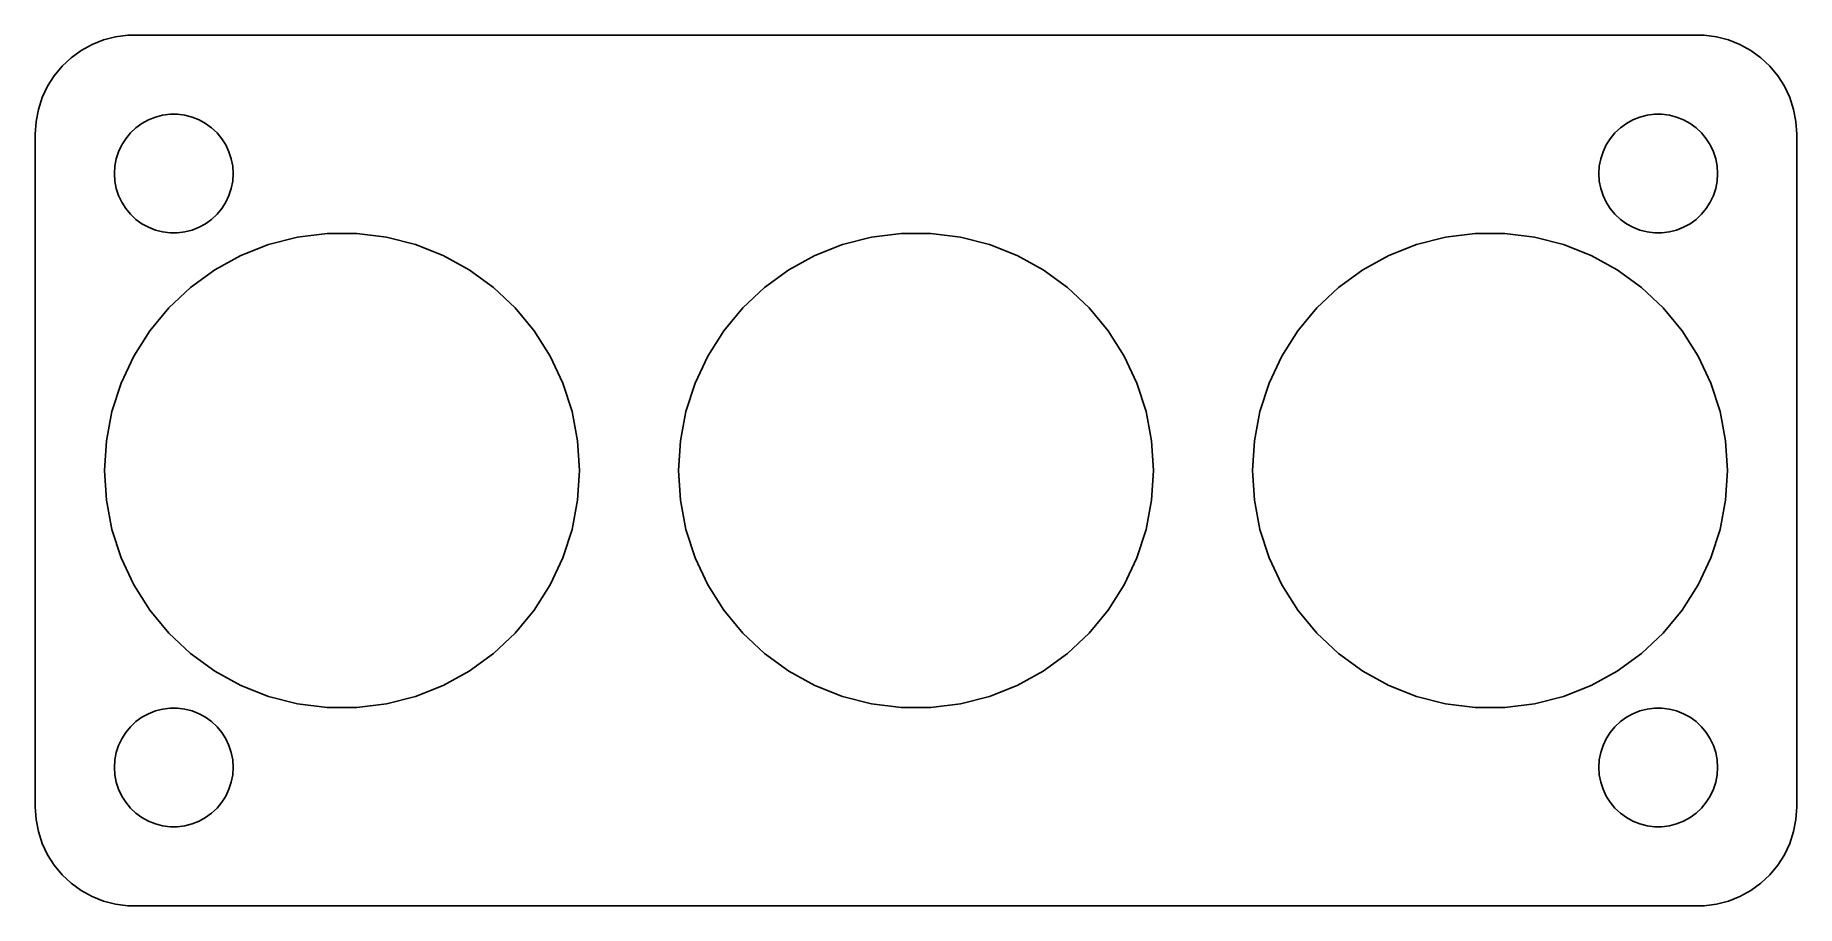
# Model space of a CAD drawing. Header units: metres. Extents: x -44.5 to 44.5, y 32 to 76.
import ezdxf

# ---------------------------------------------------------------- set-up
doc = ezdxf.new("R2010")
doc.units = ezdxf.units.M

msp = doc.modelspace()

# ---------------------------------------------------------------- linework, layer by layer
for p, q in [((-41.0451, 75.7553), (-41.6289, 75.5241)), ((-40.4369, 75.9114), (-41.0451, 75.7553)), ((-39.8139, 75.9901), (-40.4369, 75.9114)), ((39.8139, 75.9901), (-39.8139, 75.9901)), ((40.4369, 75.9114), (39.8139, 75.9901)), ((41.0451, 75.7553), (40.4369, 75.9114)), ((41.6289, 75.5241), (41.0451, 75.7553)), ((-42.6871, 74.8526), (-43.1448, 74.4227)), ((-42.1791, 75.2216), (-42.6871, 74.8526)), ((-41.6289, 75.5241), (-42.1791, 75.2216)), ((42.1791, 75.2216), (41.6289, 75.5241)), ((42.6871, 74.8526), (42.1791, 75.2216)), ((43.1448, 74.4227), (42.6871, 74.8526)), ((-43.5451, 73.9389), (-43.8815, 73.4088)), ((-43.1448, 74.4227), (-43.5451, 73.9389)), ((43.5451, 73.9389), (43.1448, 74.4227)), ((43.8815, 73.4088), (43.5451, 73.9389)), ((-43.8815, 73.4088), (-44.1489, 72.8406)), ((44.1489, 72.8406), (43.8815, 73.4088)), ((-44.3429, 72.2434), (-44.4606, 71.6267)), ((-44.1489, 72.8406), (-44.3429, 72.2434)), ((44.3429, 72.2434), (44.1489, 72.8406)), ((44.4606, 71.6267), (44.3429, 72.2434)), ((-44.4606, 71.6267), (-44.5, 71)), ((-39.6869, 71.0536), (-39.4123, 71.3115)), ((-39.4123, 71.3115), (-39.1075, 71.533)), ((-39.1075, 71.533), (-38.7773, 71.7145)), ((-38.7773, 71.7145), (-38.427, 71.8532)), ((-38.427, 71.8532), (-38.0621, 71.9469)), ((-38.0621, 71.9469), (-37.6884, 71.9941)), ((-37.6884, 71.9941), (-37.3116, 71.9941)), ((-37.3116, 71.9941), (-36.9379, 71.9469)), ((-36.9379, 71.9469), (-36.5729, 71.8532)), ((-36.5729, 71.8532), (-36.2227, 71.7145)), ((-36.2227, 71.7145), (-35.8925, 71.533)), ((-35.8925, 71.533), (-35.5877, 71.3115)), ((-35.5877, 71.3115), (-35.3131, 71.0536)), ((35.3131, 71.0536), (35.5877, 71.3115)), ((35.5877, 71.3115), (35.8925, 71.533)), ((35.8925, 71.533), (36.2227, 71.7145)), ((36.2227, 71.7145), (36.5729, 71.8532)), ((36.5729, 71.8532), (36.9379, 71.9469)), ((36.9379, 71.9469), (37.3116, 71.9941)), ((37.3116, 71.9941), (37.6884, 71.9941)), ((37.6884, 71.9941), (38.0621, 71.9469)), ((38.0621, 71.9469), (38.427, 71.8532)), ((38.427, 71.8532), (38.7773, 71.7145)), ((38.7773, 71.7145), (39.1075, 71.533)), ((39.1075, 71.533), (39.4123, 71.3115)), ((39.4123, 71.3115), (39.6869, 71.0536)), ((44.5, 71), (44.4606, 71.6267)), ((-44.5, 71), (-44.5, 37)), ((-40.2893, 70.1044), (-40.1289, 70.4453)), ((-40.1289, 70.4453), (-39.927, 70.7634)), ((-39.927, 70.7634), (-39.6869, 71.0536)), ((-35.3131, 71.0536), (-35.0729, 70.7634)), ((-35.0729, 70.7634), (-34.8711, 70.4453)), ((-34.8711, 70.4453), (-34.7107, 70.1044)), ((34.7107, 70.1044), (34.8711, 70.4453)), ((34.8711, 70.4453), (35.0729, 70.7634)), ((35.0729, 70.7634), (35.3131, 71.0536)), ((39.6869, 71.0536), (39.927, 70.7634)), ((39.927, 70.7634), (40.1289, 70.4453)), ((40.1289, 70.4453), (40.2893, 70.1044)), ((44.5, 37), (44.5, 71)), ((-40.4763, 69.376), (-40.4057, 69.7461)), ((-40.4057, 69.7461), (-40.2893, 70.1044)), ((-34.7107, 70.1044), (-34.5942, 69.7461)), ((-34.5942, 69.7461), (-34.5237, 69.376)), ((34.5237, 69.376), (34.5942, 69.7461)), ((34.5942, 69.7461), (34.7107, 70.1044)), ((40.2893, 70.1044), (40.4057, 69.7461)), ((40.4057, 69.7461), (40.4763, 69.376)), ((-40.5, 69), (-40.4763, 69.376)), ((-40.4763, 68.624), (-40.5, 69)), ((-40.4057, 68.2539), (-40.4763, 68.624)), ((-34.5237, 68.624), (-34.5942, 68.2539)), ((-34.5237, 69.376), (-34.5, 69)), ((-34.5, 69), (-34.5237, 68.624)), ((34.5, 69), (34.5237, 69.376)), ((34.5237, 68.624), (34.5, 69)), ((34.5942, 68.2539), (34.5237, 68.624)), ((40.4763, 68.624), (40.4057, 68.2539)), ((40.4763, 69.376), (40.5, 69)), ((40.5, 69), (40.4763, 68.624)), ((-40.2893, 67.8956), (-40.4057, 68.2539)), ((-40.1289, 67.5547), (-40.2893, 67.8956)), ((-34.7107, 67.8956), (-34.8711, 67.5547)), ((-34.5942, 68.2539), (-34.7107, 67.8956)), ((34.7107, 67.8956), (34.5942, 68.2539)), ((34.8711, 67.5547), (34.7107, 67.8956)), ((40.2893, 67.8956), (40.1289, 67.5547)), ((40.4057, 68.2539), (40.2893, 67.8956)), ((-39.927, 67.2366), (-40.1289, 67.5547)), ((-39.6869, 66.9464), (-39.927, 67.2366)), ((-39.4123, 66.6884), (-39.6869, 66.9464)), ((-35.3131, 66.9464), (-35.5877, 66.6884)), ((-35.0729, 67.2366), (-35.3131, 66.9464)), ((-34.8711, 67.5547), (-35.0729, 67.2366)), ((35.0729, 67.2366), (34.8711, 67.5547)), ((35.3131, 66.9464), (35.0729, 67.2366)), ((35.5877, 66.6884), (35.3131, 66.9464)), ((39.6869, 66.9464), (39.4123, 66.6884)), ((39.927, 67.2366), (39.6869, 66.9464)), ((40.1289, 67.5547), (39.927, 67.2366)), ((-39.1075, 66.467), (-39.4123, 66.6884)), ((-38.7773, 66.2855), (-39.1075, 66.467)), ((-38.427, 66.1468), (-38.7773, 66.2855)), ((-38.0621, 66.0531), (-38.427, 66.1468)), ((-37.6884, 66.0059), (-38.0621, 66.0531)), ((-37.3116, 66.0059), (-37.6884, 66.0059)), ((-36.9379, 66.0531), (-37.3116, 66.0059)), ((-36.5729, 66.1468), (-36.9379, 66.0531)), ((-36.2227, 66.2855), (-36.5729, 66.1468)), ((-35.8925, 66.467), (-36.2227, 66.2855)), ((-35.5877, 66.6884), (-35.8925, 66.467)), ((-31.2486, 65.7874), (-29.7535, 65.9763)), ((-29.7535, 65.9763), (-28.2465, 65.9763)), ((-28.2465, 65.9763), (-26.7514, 65.7874)), ((-2.24857, 65.7874), (-0.75348, 65.9763)), ((-0.75348, 65.9763), (0.75348, 65.9763)), ((0.75348, 65.9763), (2.24857, 65.7874)), ((26.7514, 65.7874), (28.2465, 65.9763)), ((28.2465, 65.9763), (29.7535, 65.9763)), ((29.7535, 65.9763), (31.2486, 65.7874)), ((35.8925, 66.467), (35.5877, 66.6884)), ((36.2227, 66.2855), (35.8925, 66.467)), ((36.5729, 66.1468), (36.2227, 66.2855)), ((36.9379, 66.0531), (36.5729, 66.1468)), ((37.3116, 66.0059), (36.9379, 66.0531)), ((37.6884, 66.0059), (37.3116, 66.0059)), ((38.0621, 66.0531), (37.6884, 66.0059)), ((38.427, 66.1468), (38.0621, 66.0531)), ((38.7773, 66.2855), (38.427, 66.1468)), ((39.1075, 66.467), (38.7773, 66.2855)), ((39.4123, 66.6884), (39.1075, 66.467)), ((-34.1093, 64.8579), (-32.7082, 65.4127)), ((-32.7082, 65.4127), (-31.2486, 65.7874)), ((-26.7514, 65.7874), (-25.2918, 65.4127)), ((-25.2918, 65.4127), (-23.8906, 64.8579)), ((-5.10934, 64.8579), (-3.70819, 65.4127)), ((-3.70819, 65.4127), (-2.24857, 65.7874)), ((2.24857, 65.7874), (3.70819, 65.4127)), ((3.70819, 65.4127), (5.10934, 64.8579)), ((23.8906, 64.8579), (25.2918, 65.4127)), ((25.2918, 65.4127), (26.7514, 65.7874)), ((31.2486, 65.7874), (32.7082, 65.4127)), ((32.7082, 65.4127), (34.1093, 64.8579)), ((-36.6491, 63.2462), (-35.4299, 64.1319)), ((-35.4299, 64.1319), (-34.1093, 64.8579)), ((-23.8906, 64.8579), (-22.5701, 64.1319)), ((-22.5701, 64.1319), (-21.3509, 63.2462)), ((-7.64908, 63.2462), (-6.42992, 64.1319)), ((-6.42992, 64.1319), (-5.10934, 64.8579)), ((5.10934, 64.8579), (6.42992, 64.1319)), ((6.42992, 64.1319), (7.64908, 63.2462)), ((21.3509, 63.2462), (22.5701, 64.1319)), ((22.5701, 64.1319), (23.8906, 64.8579)), ((34.1093, 64.8579), (35.4299, 64.1319)), ((35.4299, 64.1319), (36.6491, 63.2462)), ((-37.7476, 62.2146), (-36.6491, 63.2462)), ((-21.3509, 63.2462), (-20.2524, 62.2146)), ((-8.74762, 62.2146), (-7.64908, 63.2462)), ((7.64908, 63.2462), (8.74762, 62.2146)), ((20.2524, 62.2146), (21.3509, 63.2462)), ((36.6491, 63.2462), (37.7476, 62.2146)), ((-38.7082, 61.0534), (-37.7476, 62.2146)), ((-20.2524, 62.2146), (-19.2918, 61.0534)), ((-9.70819, 61.0534), (-8.74762, 62.2146)), ((8.74762, 62.2146), (9.70819, 61.0534)), ((19.2918, 61.0534), (20.2524, 62.2146)), ((37.7476, 62.2146), (38.7082, 61.0534)), ((-39.5157, 59.781), (-38.7082, 61.0534)), ((-19.2918, 61.0534), (-18.4843, 59.781)), ((-10.5157, 59.781), (-9.70819, 61.0534)), ((9.70819, 61.0534), (10.5157, 59.781)), ((18.4843, 59.781), (19.2918, 61.0534)), ((38.7082, 61.0534), (39.5157, 59.781)), ((-40.1573, 58.4175), (-39.5157, 59.781)), ((-18.4843, 59.781), (-17.8427, 58.4175)), ((-11.1573, 58.4175), (-10.5157, 59.781)), ((10.5157, 59.781), (11.1573, 58.4175)), ((17.8427, 58.4175), (18.4843, 59.781)), ((39.5157, 59.781), (40.1573, 58.4175)), ((-40.623, 56.9843), (-40.1573, 58.4175)), ((-17.8427, 58.4175), (-17.377, 56.9843)), ((-11.623, 56.9843), (-11.1573, 58.4175)), ((11.1573, 58.4175), (11.623, 56.9843)), ((17.377, 56.9843), (17.8427, 58.4175)), ((40.1573, 58.4175), (40.623, 56.9843)), ((-40.9054, 55.504), (-40.623, 56.9843)), ((-17.377, 56.9843), (-17.0946, 55.504)), ((-11.9054, 55.504), (-11.623, 56.9843)), ((11.623, 56.9843), (11.9054, 55.504)), ((17.0946, 55.504), (17.377, 56.9843)), ((40.623, 56.9843), (40.9054, 55.504)), ((-41, 54), (-40.9054, 55.504)), ((-17.0946, 55.504), (-17, 54)), ((-12, 54), (-11.9054, 55.504)), ((11.9054, 55.504), (12, 54)), ((17, 54), (17.0946, 55.504)), ((40.9054, 55.504), (41, 54)), ((-40.9054, 52.496), (-41, 54)), ((-17, 54), (-17.0946, 52.496)), ((-11.9054, 52.496), (-12, 54)), ((12, 54), (11.9054, 52.496)), ((17.0946, 52.496), (17, 54)), ((41, 54), (40.9054, 52.496)), ((-40.623, 51.0157), (-40.9054, 52.496)), ((-17.0946, 52.496), (-17.377, 51.0157)), ((-11.623, 51.0157), (-11.9054, 52.496)), ((11.9054, 52.496), (11.623, 51.0157)), ((17.377, 51.0157), (17.0946, 52.496)), ((40.9054, 52.496), (40.623, 51.0157)), ((-40.1573, 49.5825), (-40.623, 51.0157)), ((-17.377, 51.0157), (-17.8427, 49.5825)), ((-11.1573, 49.5825), (-11.623, 51.0157)), ((11.623, 51.0157), (11.1573, 49.5825)), ((17.8427, 49.5825), (17.377, 51.0157)), ((40.623, 51.0157), (40.1573, 49.5825)), ((-39.5157, 48.219), (-40.1573, 49.5825)), ((-17.8427, 49.5825), (-18.4843, 48.219)), ((-10.5157, 48.219), (-11.1573, 49.5825)), ((11.1573, 49.5825), (10.5157, 48.219)), ((18.4843, 48.219), (17.8427, 49.5825)), ((40.1573, 49.5825), (39.5157, 48.219)), ((-38.7082, 46.9466), (-39.5157, 48.219)), ((-18.4843, 48.219), (-19.2918, 46.9466)), ((-9.70819, 46.9466), (-10.5157, 48.219)), ((10.5157, 48.219), (9.70819, 46.9466)), ((19.2918, 46.9466), (18.4843, 48.219)), ((39.5157, 48.219), (38.7082, 46.9466)), ((-37.7476, 45.7854), (-38.7082, 46.9466)), ((-19.2918, 46.9466), (-20.2524, 45.7854)), ((-8.74762, 45.7854), (-9.70819, 46.9466)), ((9.70819, 46.9466), (8.74762, 45.7854)), ((20.2524, 45.7854), (19.2918, 46.9466)), ((38.7082, 46.9466), (37.7476, 45.7854)), ((-36.6491, 44.7538), (-37.7476, 45.7854)), ((-20.2524, 45.7854), (-21.3509, 44.7538)), ((-7.64908, 44.7538), (-8.74762, 45.7854)), ((8.74762, 45.7854), (7.64908, 44.7538)), ((21.3509, 44.7538), (20.2524, 45.7854)), ((37.7476, 45.7854), (36.6491, 44.7538)), ((-35.4299, 43.8681), (-36.6491, 44.7538)), ((-21.3509, 44.7538), (-22.5701, 43.8681)), ((-6.42992, 43.8681), (-7.64908, 44.7538)), ((7.64908, 44.7538), (6.42992, 43.8681)), ((22.5701, 43.8681), (21.3509, 44.7538)), ((36.6491, 44.7538), (35.4299, 43.8681)), ((-34.1093, 43.1421), (-35.4299, 43.8681)), ((-22.5701, 43.8681), (-23.8906, 43.1421)), ((-5.10934, 43.1421), (-6.42992, 43.8681)), ((6.42992, 43.8681), (5.10934, 43.1421)), ((23.8906, 43.1421), (22.5701, 43.8681)), ((35.4299, 43.8681), (34.1093, 43.1421)), ((-32.7082, 42.5873), (-34.1093, 43.1421)), ((-23.8906, 43.1421), (-25.2918, 42.5873)), ((-3.70819, 42.5873), (-5.10934, 43.1421)), ((5.10934, 43.1421), (3.70819, 42.5873)), ((25.2918, 42.5873), (23.8906, 43.1421)), ((34.1093, 43.1421), (32.7082, 42.5873)), ((-38.7773, 41.7145), (-38.427, 41.8532)), ((-38.427, 41.8532), (-38.0621, 41.9469)), ((-38.0621, 41.9469), (-37.6884, 41.9941)), ((-37.6884, 41.9941), (-37.3116, 41.9941)), ((-37.3116, 41.9941), (-36.9379, 41.9469)), ((-36.9379, 41.9469), (-36.5729, 41.8532)), ((-36.5729, 41.8532), (-36.2227, 41.7145)), ((-31.2486, 42.2126), (-32.7082, 42.5873)), ((-29.7535, 42.0237), (-31.2486, 42.2126)), ((-28.2465, 42.0237), (-29.7535, 42.0237)), ((-26.7514, 42.2126), (-28.2465, 42.0237)), ((-25.2918, 42.5873), (-26.7514, 42.2126)), ((-2.24857, 42.2126), (-3.70819, 42.5873)), ((-0.75348, 42.0237), (-2.24857, 42.2126)), ((0.75348, 42.0237), (-0.75348, 42.0237)), ((2.24857, 42.2126), (0.75348, 42.0237)), ((3.70819, 42.5873), (2.24857, 42.2126)), ((26.7514, 42.2126), (25.2918, 42.5873)), ((28.2465, 42.0237), (26.7514, 42.2126)), ((29.7535, 42.0237), (28.2465, 42.0237)), ((31.2486, 42.2126), (29.7535, 42.0237)), ((32.7082, 42.5873), (31.2486, 42.2126)), ((36.2227, 41.7145), (36.5729, 41.8532)), ((36.5729, 41.8532), (36.9379, 41.9469)), ((36.9379, 41.9469), (37.3116, 41.9941)), ((37.3116, 41.9941), (37.6884, 41.9941)), ((37.6884, 41.9941), (38.0621, 41.9469)), ((38.0621, 41.9469), (38.427, 41.8532)), ((38.427, 41.8532), (38.7773, 41.7145)), ((-39.927, 40.7634), (-39.6869, 41.0536)), ((-39.6869, 41.0536), (-39.4123, 41.3116)), ((-39.4123, 41.3116), (-39.1075, 41.533)), ((-39.1075, 41.533), (-38.7773, 41.7145)), ((-36.2227, 41.7145), (-35.8925, 41.533)), ((-35.8925, 41.533), (-35.5877, 41.3116)), ((-35.5877, 41.3116), (-35.3131, 41.0536)), ((-35.3131, 41.0536), (-35.0729, 40.7634)), ((35.0729, 40.7634), (35.3131, 41.0536)), ((35.3131, 41.0536), (35.5877, 41.3116)), ((35.5877, 41.3116), (35.8925, 41.533)), ((35.8925, 41.533), (36.2227, 41.7145)), ((38.7773, 41.7145), (39.1075, 41.533)), ((39.1075, 41.533), (39.4123, 41.3116)), ((39.4123, 41.3116), (39.6869, 41.0536)), ((39.6869, 41.0536), (39.927, 40.7634)), ((-40.4057, 39.7461), (-40.2893, 40.1044)), ((-40.2893, 40.1044), (-40.1289, 40.4453)), ((-40.1289, 40.4453), (-39.927, 40.7634)), ((-35.0729, 40.7634), (-34.8711, 40.4453)), ((-34.8711, 40.4453), (-34.7107, 40.1044)), ((-34.7107, 40.1044), (-34.5942, 39.7461)), ((34.5942, 39.7461), (34.7107, 40.1044)), ((34.7107, 40.1044), (34.8711, 40.4453)), ((34.8711, 40.4453), (35.0729, 40.7634)), ((39.927, 40.7634), (40.1289, 40.4453)), ((40.1289, 40.4453), (40.2893, 40.1044)), ((40.2893, 40.1044), (40.4057, 39.7461)), ((-40.5, 39), (-40.4763, 39.376)), ((-40.4763, 39.376), (-40.4057, 39.7461)), ((-34.5942, 39.7461), (-34.5237, 39.376)), ((-34.5237, 39.376), (-34.5, 39)), ((34.5, 39), (34.5237, 39.376)), ((34.5237, 39.376), (34.5942, 39.7461)), ((40.4057, 39.7461), (40.4763, 39.376)), ((40.4763, 39.376), (40.5, 39)), ((-40.4763, 38.624), (-40.5, 39)), ((-40.4057, 38.2539), (-40.4763, 38.624)), ((-34.5237, 38.624), (-34.5942, 38.2539)), ((-34.5, 39), (-34.5237, 38.624)), ((34.5237, 38.624), (34.5, 39)), ((34.5942, 38.2539), (34.5237, 38.624)), ((40.4763, 38.624), (40.4057, 38.2539)), ((40.5, 39), (40.4763, 38.624)), ((-40.2893, 37.8956), (-40.4057, 38.2539)), ((-40.1289, 37.5547), (-40.2893, 37.8956)), ((-39.927, 37.2366), (-40.1289, 37.5547)), ((-34.8711, 37.5547), (-35.0729, 37.2366)), ((-34.7107, 37.8956), (-34.8711, 37.5547)), ((-34.5942, 38.2539), (-34.7107, 37.8956)), ((34.7107, 37.8956), (34.5942, 38.2539)), ((34.8711, 37.5547), (34.7107, 37.8956)), ((35.0729, 37.2366), (34.8711, 37.5547)), ((40.1289, 37.5547), (39.927, 37.2366)), ((40.2893, 37.8956), (40.1289, 37.5547)), ((40.4057, 38.2539), (40.2893, 37.8956)), ((-44.5, 37), (-44.4606, 36.3733)), ((-39.6869, 36.9464), (-39.927, 37.2366)), ((-39.4123, 36.6885), (-39.6869, 36.9464)), ((-39.1075, 36.467), (-39.4123, 36.6885)), ((-35.5877, 36.6885), (-35.8925, 36.467)), ((-35.3131, 36.9464), (-35.5877, 36.6885)), ((-35.0729, 37.2366), (-35.3131, 36.9464)), ((35.3131, 36.9464), (35.0729, 37.2366)), ((35.5877, 36.6885), (35.3131, 36.9464)), ((35.8925, 36.467), (35.5877, 36.6885)), ((39.4123, 36.6885), (39.1075, 36.467)), ((39.6869, 36.9464), (39.4123, 36.6885)), ((39.927, 37.2366), (39.6869, 36.9464)), ((44.4606, 36.3733), (44.5, 37)), ((-44.4606, 36.3733), (-44.3429, 35.7566)), ((-44.3429, 35.7566), (-44.1489, 35.1594)), ((-38.7773, 36.2855), (-39.1075, 36.467)), ((-38.427, 36.1468), (-38.7773, 36.2855)), ((-38.0621, 36.0531), (-38.427, 36.1468)), ((-37.6884, 36.0059), (-38.0621, 36.0531)), ((-37.3116, 36.0059), (-37.6884, 36.0059)), ((-36.9379, 36.0531), (-37.3116, 36.0059)), ((-36.5729, 36.1468), (-36.9379, 36.0531)), ((-36.2227, 36.2855), (-36.5729, 36.1468)), ((-35.8925, 36.467), (-36.2227, 36.2855)), ((36.2227, 36.2855), (35.8925, 36.467)), ((36.5729, 36.1468), (36.2227, 36.2855)), ((36.9379, 36.0531), (36.5729, 36.1468)), ((37.3116, 36.0059), (36.9379, 36.0531)), ((37.6884, 36.0059), (37.3116, 36.0059)), ((38.0621, 36.0531), (37.6884, 36.0059)), ((38.427, 36.1468), (38.0621, 36.0531)), ((38.7773, 36.2855), (38.427, 36.1468)), ((39.1075, 36.467), (38.7773, 36.2855)), ((44.1489, 35.1594), (44.3429, 35.7566)), ((44.3429, 35.7566), (44.4606, 36.3733)), ((-44.1489, 35.1594), (-43.8815, 34.5912)), ((43.8815, 34.5912), (44.1489, 35.1594)), ((-43.8815, 34.5912), (-43.5451, 34.0611)), ((-43.5451, 34.0611), (-43.1448, 33.5773)), ((43.1448, 33.5773), (43.5451, 34.0611)), ((43.5451, 34.0611), (43.8815, 34.5912)), ((-43.1448, 33.5773), (-42.6871, 33.1474)), ((-42.6871, 33.1474), (-42.1791, 32.7784)), ((42.1791, 32.7784), (42.6871, 33.1474)), ((42.6871, 33.1474), (43.1448, 33.5773)), ((-42.1791, 32.7784), (-41.6289, 32.4759)), ((-41.6289, 32.4759), (-41.0451, 32.2447)), ((-41.0451, 32.2447), (-40.4369, 32.0886)), ((-40.4369, 32.0886), (-39.8139, 32.0099)), ((39.8139, 32.0099), (40.4369, 32.0886)), ((40.4369, 32.0886), (41.0451, 32.2447)), ((41.0451, 32.2447), (41.6289, 32.4759)), ((41.6289, 32.4759), (42.1791, 32.7784)), ((-39.8139, 32.0099), (39.8139, 32.0099))]:
    msp.add_line(p, q)

doc.saveas('drawing.dxf')
